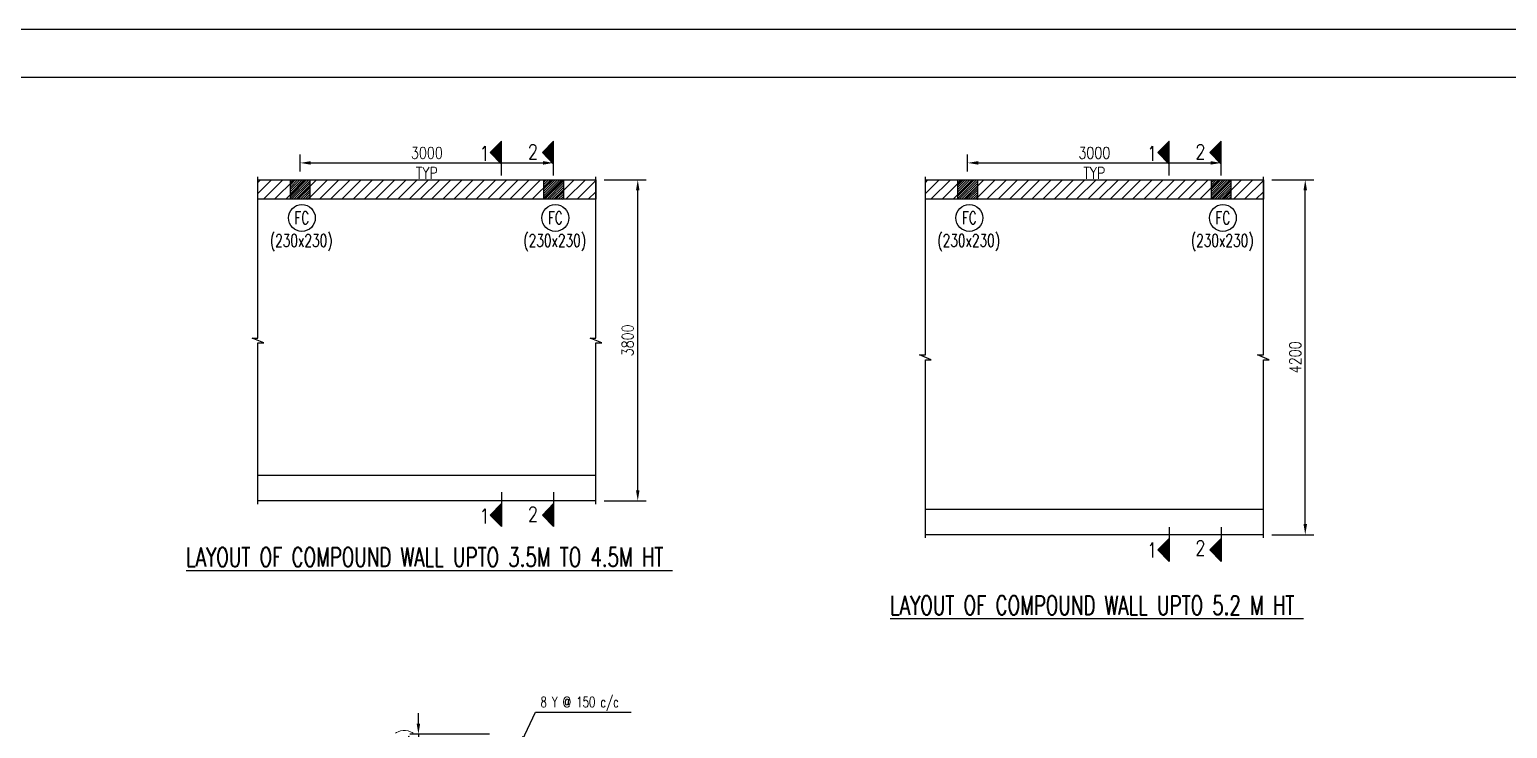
# Model space of a CAD drawing. Extents: x 345615 to 1272425, y -526289 to -156124.
# Drawn here: x 1197697 to 1232674, y -282821 to -266277 of the extents above; entities that cross this region are included whole.
import ezdxf
from ezdxf.enums import TextEntityAlignment as Align
from ezdxf.lldxf.tags import DXFTag

# ---------------------------------------------------------------- set-up
doc = ezdxf.new("R2010")
doc.units = 0
doc.header["$LTSCALE"] = 500
doc.header["$MEASUREMENT"] = 0
doc.header["$PDMODE"] = 35
doc.header["$PDSIZE"] = -15
doc.layers.get('DEFPOINTS').update_dxf_attribs({"color": 4})
for name, color, linetype in [('S-BRECK LINE', 8, 'Continuous'), ('S-COLUMN', 1, 'Continuous'), ('S-COLUMN CIRCLE', 9, 'Continuous'), ('S-COLUMN HATCH', 8, 'Continuous'), ('S-COLUMN NO', 2, 'Continuous'), ('S-DIM-1', 5, 'Continuous'), ('S-REINFORCEMENT', 6, 'Continuous'), ('S-RETAINING WALL', 6, 'Continuous'), ('S-RETAINING WALL HATCH', 8, 'Continuous'), ('S-SECTION MARK', 1, 'Continuous'), ('S-TEXT-1', 4, 'Continuous'), ('S-TITIL', 6, 'Continuous'), ('s_TITILE', 9, 'Continuous')]:
    doc.layers.add(name, color=color, linetype=linetype)
doc.styles.add('ROMANS', font='simplex.shx', dxfattribs={"width": 0.8, "height": 275, "bigfont": 'bigfont.shx'})
tags = doc.linetypes.add('HIDDEN', pattern=[0.375, 0.25, -0.125]).pattern_tags.tags
tags[6:7] = [DXFTag(74, 4), DXFTag(75, 0), DXFTag(340, '0'), DXFTag(46, 1.0), DXFTag(50, 0.0), DXFTag(44, 0.0), DXFTag(45, 0.0)]
tags[4:5] = [DXFTag(74, 4), DXFTag(75, 0), DXFTag(340, '0'), DXFTag(46, 1.0), DXFTag(50, 0.0), DXFTag(44, 0.0), DXFTag(45, 0.0)]
doc.dimstyles.new('dim33.33', dxfattribs={"dimtxt": 250, "dimasz": 250, "dimexe": 200, "dimexo": 200, "dimgap": 100, "dimtad": 1, "dimdec": 0, "dimlfac": 0.333331, "dimzin": 0, "dimdsep": 46, "dimtxsty": 'ROMANS', "dimcen": 0, "dimclrd": 5, "dimclre": 5, "dimclrt": 4, "dimadec": 0, "dimazin": 0, "dimtfac": 1, "dimtdec": 0, "dimtix": 1, "dimtofl": 0, "dimtmove": 2, "dimatfit": 3, "dimfxl": 0, "dimtolj": 1, "dimtzin": 0, "dimlwd": -1, "dimlwe": -1, "dimarcsym": 0})
doc.dimstyles.new('dim50', dxfattribs={"dimtxt": 250, "dimasz": 250, "dimexe": 200, "dimexo": 200, "dimgap": 100, "dimtad": 1, "dimdec": 0, "dimlfac": 0.5, "dimzin": 0, "dimdsep": 46, "dimtxsty": 'ROMANS', "dimcen": 0, "dimclrd": 5, "dimclre": 5, "dimclrt": 4, "dimadec": 0, "dimazin": 0, "dimtfac": 1, "dimtdec": 0, "dimtix": 1, "dimtofl": 0, "dimtmove": 2, "dimatfit": 3, "dimfxl": 0, "dimtolj": 1, "dimtzin": 0, "dimlwd": -1, "dimlwe": -1, "dimarcsym": 0})
pattern_1 = [(45, (-328597.685, -32610.178), (15.2387667, -15.2387667), [])]

# ---------------------------------------------------------------- blocks, each defined once
blk = doc.blocks.new('*D551')
at = {"layer": 'DEFPOINTS', "color": 0}
for p in [(1208779, -282957), (1206900, -286017), (1208809, -286017)]:
    blk.add_point(p, dxfattribs=at)
at = {"layer": 'S-DIM-1', "color": 5, "lineweight": -3}
for p, q in [((1206900, -282707), (1206900, -282457)), ((1206900, -282957), (1206900, -286017)), ((1206900, -286267), (1206900, -286517))]:
    blk.add_line(p, q, dxfattribs=at)
at = {"layer": 'S-DIM-1', "color": 5}
for p, q in [((1208579, -282957), (1206700, -282957)), ((1208609, -286017), (1206700, -286017))]:
    blk.add_line(p, q, dxfattribs=at)
for points in [[(1206859, -282707), (1206942, -282707), (1206900, -282957)], [(1206859, -286267), (1206942, -286267), (1206900, -286017)]]:
    blk.add_solid(points, dxfattribs=at)
at = {"layer": 'S-DIM-1', "color": 4, "insert": (1206591, -284487), "char_height": 275, "attachment_point": 5, "rotation": 90, "style": 'ROMANS'}
blk.add_mtext('\\A1;(AS PER ARCH REQU.)', dxfattribs=at)
blk = doc.blocks.new('A$C3C2A062F')
at = {"layer": 'S-COLUMN HATCH'}
h = blk.add_hatch(dxfattribs=at)
h.set_pattern_fill('ANSI31', color=256, scale=150, style=0)
h.set_pattern_definition([(45, (-56668.66, -124038.072), (-13.2582521, 13.2582521), [])])
h.paths.add_polyline_path([(115, -115), (-115, -115), (-115, 115), (115, 115)])
at = {"layer": 'S-COLUMN'}
for p, q in [((-115, -115), (-115, 115)), ((-115, 115), (115, 115)), ((115, 115), (115, -115)), ((115, -115), (-115, -115))]:
    blk.add_line(p, q, dxfattribs=at)
blk = doc.blocks.new('*U414')
at = {"layer": 'S-SECTION MARK', "ltscale": 5}
h = blk.add_hatch(dxfattribs=at)
h.set_pattern_fill('ANSI31', color=256, scale=172.406964, angle=-90, style=0)
h.set_pattern_definition(pattern_1)
h.paths.add_polyline_path([(267, 2343), (0, 2615), (0, 2072)])
h = blk.add_hatch(dxfattribs=at)
h.set_pattern_fill('ANSI31', color=256, scale=172.406964, angle=-90, style=0)
h.set_pattern_definition([(45, (-1838.978, -80834.782), (15.2387667, -15.2387667), [])])
h.paths.add_polyline_path([(267, -6238), (0, -6510), (0, -5966)])
at = {"layer": 'S-SECTION MARK'}
for p, q in [((0, 1802), (0, 2615)), ((0, 2615), (267, 2343)), ((0, 2072), (267, 2343)), ((0, -5697), (0, -6510)), ((0, -5966), (267, -6238)), ((0, -6510), (267, -6238))]:
    blk.add_line(p, q, dxfattribs=at)
blk = doc.blocks.new('*D629')
at = {"layer": 'DEFPOINTS', "color": 0, "ltscale": 0.3}
for p in [(1210100, -269434), (1204100, -269835), (1210100, -269835)]:
    blk.add_point(p, dxfattribs=at)
at = {"layer": 'S-DIM-1', "color": 5, "ltscale": 0.3}
for p, q in [((1204100, -269635), (1204100, -269234)), ((1210100, -269635), (1210100, -269234)), ((1204350, -269434), (1209850, -269434))]:
    blk.add_line(p, q, dxfattribs=at)
for points in [[(1204350, -269392), (1204350, -269475), (1204100, -269434)], [(1209850, -269392), (1209850, -269475), (1210100, -269434)]]:
    blk.add_solid(points, dxfattribs=at)
at = {"layer": 'S-DIM-1', "color": 4, "lineweight": 0, "ltscale": 0.3, "char_height": 275, "attachment_point": 5, "style": 'ROMANS'}
for s, insert in [('\\A1;3000', (1207100, -269196)), ('\\A1;TYP', (1207100, -269671))]:
    blk.add_mtext(s, dxfattribs=dict(at, insert=insert))
blk = doc.blocks.new('*U415')
at = {"layer": 'S-BRECK LINE'}
blk.add_lwpolyline([(-7750, 0), (-113, 0), (-113, -275), (113, 275), (113, 0), (7750, 0)], dxfattribs=at)
blk = doc.blocks.new('*D630')
at = {"layer": 'DEFPOINTS', "color": 0, "ltscale": 0.3}
for p in [(1211100, -269835), (1212091, -269835), (1211100, -277435)]:
    blk.add_point(p, dxfattribs=at)
at = {"layer": 'S-DIM-1', "color": 5, "ltscale": 0.3}
for p, q in [((1211300, -269835), (1212291, -269835)), ((1212091, -277185), (1212091, -270085)), ((1211300, -277435), (1212291, -277435))]:
    blk.add_line(p, q, dxfattribs=at)
for points in [[(1212049, -270085), (1212133, -270085), (1212091, -269835)], [(1212049, -277185), (1212133, -277185), (1212091, -277435)]]:
    blk.add_solid(points, dxfattribs=at)
at = {"layer": 'S-DIM-1', "color": 4, "lineweight": 0, "ltscale": 0.3, "insert": (1211854, -273635), "char_height": 275, "attachment_point": 5, "rotation": 90, "style": 'ROMANS'}
blk.add_mtext('\\A1;3800', dxfattribs=at)
blk = doc.blocks.new('*U416')
at = {"layer": 'S-SECTION MARK', "ltscale": 5}
h = blk.add_hatch(dxfattribs=at)
h.set_pattern_fill('ANSI31', color=256, scale=172.406964, angle=-90, style=0)
h.set_pattern_definition(pattern_1)
h.paths.add_polyline_path([(267, 2343), (0, 2615), (0, 2072)])
h = blk.add_hatch(dxfattribs=at)
h.set_pattern_fill('ANSI31', color=256, scale=172.406964, angle=-90, style=0)
h.set_pattern_definition([(45, (-1838.978, -81659.501), (15.2387667, -15.2387667), [])])
h.paths.add_polyline_path([(267, -7062), (0, -7334), (0, -6790)])
at = {"layer": 'S-SECTION MARK'}
for p, q in [((0, 1802), (0, 2615)), ((0, 2615), (267, 2343)), ((0, 2072), (267, 2343)), ((0, -6521), (0, -7334)), ((0, -6790), (267, -7062)), ((0, -7334), (267, -7062))]:
    blk.add_line(p, q, dxfattribs=at)
blk = doc.blocks.new('*D633')
at = {"layer": 'DEFPOINTS', "color": 0, "ltscale": 0.3}
for p in [(1225898, -269434), (1219898, -269835), (1225898, -269835)]:
    blk.add_point(p, dxfattribs=at)
at = {"layer": 'S-DIM-1', "color": 5, "ltscale": 0.3}
for p, q in [((1219898, -269635), (1219898, -269234)), ((1225898, -269635), (1225898, -269234)), ((1220148, -269434), (1225648, -269434))]:
    blk.add_line(p, q, dxfattribs=at)
for points in [[(1220148, -269392), (1220148, -269475), (1219898, -269434)], [(1225648, -269392), (1225648, -269475), (1225898, -269434)]]:
    blk.add_solid(points, dxfattribs=at)
at = {"layer": 'S-DIM-1', "color": 4, "lineweight": 0, "ltscale": 0.3, "char_height": 275, "attachment_point": 5, "style": 'ROMANS'}
for s, insert in [('\\A1;3000', (1222898, -269196)), ('\\A1;TYP', (1222898, -269671))]:
    blk.add_mtext(s, dxfattribs=dict(at, insert=insert))
blk = doc.blocks.new('*U417')
at = {"layer": 'S-BRECK LINE'}
blk.add_lwpolyline([(-8550, 0), (-113, 0), (-113, -275), (113, 275), (113, 0), (8550, 0)], dxfattribs=at)
blk = doc.blocks.new('*D634')
at = {"layer": 'DEFPOINTS', "color": 0, "ltscale": 0.3}
for p in [(1226898, -269835), (1227889, -269835), (1226898, -278235)]:
    blk.add_point(p, dxfattribs=at)
at = {"layer": 'S-DIM-1', "color": 5, "ltscale": 0.3}
for p, q in [((1227098, -269835), (1228089, -269835)), ((1227889, -277985), (1227889, -270085)), ((1227098, -278235), (1228089, -278235))]:
    blk.add_line(p, q, dxfattribs=at)
for points in [[(1227848, -270085), (1227931, -270085), (1227889, -269835)], [(1227848, -277985), (1227931, -277985), (1227889, -278235)]]:
    blk.add_solid(points, dxfattribs=at)
at = {"layer": 'S-DIM-1', "color": 4, "lineweight": 0, "ltscale": 0.3, "insert": (1227652, -274035), "char_height": 275, "attachment_point": 5, "rotation": 90, "style": 'ROMANS'}
blk.add_mtext('\\A1;4200', dxfattribs=at)
blk = doc.blocks.new('*U418')
at = {"layer": 'S-BRECK LINE'}
blk.add_lwpolyline([(-8550, 0), (-113, 0), (-113, -275), (113, 275), (113, 0), (8550, 0)], dxfattribs=at)
blk = doc.blocks.new('zw$155A')
at = {"layer": 's_TITILE', "color": 7}
blk.add_lwpolyline([(0, 0), (88000, 0), (88000, 58000), (0, 58000)], close=True, dxfattribs=at)
at = {"layer": 's_TITILE', "color": 1}
blk.add_lwpolyline([(1300, 800), (78500, 800), (78500, 57200), (1300, 57200)], close=True, dxfattribs=at)

msp = doc.modelspace()

# ---------------------------------------------------------------- hatches: boundary and pattern name
at = {"layer": 'S-RETAINING WALL HATCH'}
h = msp.add_hatch(dxfattribs=at)
h.set_pattern_fill('ANSI31', color=256, scale=1500, style=0)
h.set_pattern_definition([(45, (1094913.27, -520211.7), (-132.58252, 132.58252), [])])
h.paths.add_polyline_path([(1211100.032, -269835.45), (1211100.032, -270295.45), (1203100.032, -270295.45), (1203100.032, -269835.45)])
h = msp.add_hatch(dxfattribs=at)
h.set_pattern_fill('ANSI31', color=256, scale=1500, style=0)
h.set_pattern_definition([(45, (1110711.4, -520211.7), (-132.58252, 132.58252), [])])
h.paths.add_polyline_path([(1226898.161, -269835.45), (1226898.161, -270295.45), (1218898.161, -270295.45), (1218898.161, -269835.45)])

# ---------------------------------------------------------------- linework, layer by layer
at = {"color": 4, "linetype": 'HIDDEN', "ltscale": 0.5}
for p, q in [((1211100.032, -276835.45), (1203100.032, -276835.45)), ((1226898.161, -277635.45), (1218898.161, -277635.45))]:
    msp.add_line(p, q, dxfattribs=at)
at = {"color": 4, "ltscale": 0.25}
for p, q in [((1211100.032, -277435.45), (1203100.032, -277435.45)), ((1226898.161, -278235.45), (1218898.161, -278235.45))]:
    msp.add_line(p, q, dxfattribs=at)
at = {"layer": 'S-COLUMN CIRCLE'}
for centre in [(1204141.324, -270736.312), (1210141.324, -270736.312), (1219939.454, -270736.312), (1225939.454, -270736.312)]:
    msp.add_circle(centre, 317.825, dxfattribs=at)
at = {"layer": 'S-RETAINING WALL'}
for points in [[(1211100.032, -269835.45), (1211100.032, -270295.45), (1203100.032, -270295.45), (1203100.032, -269835.45)], [(1226898.161, -269835.45), (1226898.161, -270295.45), (1218898.161, -270295.45), (1218898.161, -269835.45)]]:
    msp.add_lwpolyline(points, close=True, dxfattribs=at)

# ---------------------------------------------------------------- block references
at = {"xscale": 1.420454545454545, "yscale": 1.420454545454545, "zscale": 1.420454545454545}
msp.add_blockref('zw$155A', (1142652.342, -348663.35), dxfattribs=at)
at = {"layer": 'S-REINFORCEMENT', "color": 30, "lineweight": 0, "ltscale": 0.3, "xscale": 2, "yscale": 2, "zscale": 2}
for p in [(1204100.032, -270065.45), (1210100.032, -270065.45), (1219898.161, -270065.45), (1225898.161, -270065.45)]:
    msp.add_blockref('A$C3C2A062F', p, dxfattribs=at)
at = {"layer": 'S-RETAINING WALL HATCH', "xscale": -1}
for name, p in [('*U414', (1208866.253, -271533.146)), ('*U414', (1210100.032, -271533.146)), ('*U416', (1224664.383, -271533.146)), ('*U416', (1225898.161, -271533.146))]:
    msp.add_blockref(name, p, dxfattribs=at)
at = {"layer": 'S-RETAINING WALL HATCH', "xscale": 0.5, "yscale": 0.5, "zscale": 0.5, "rotation": 90}
for name, p in [('*U415', (1203100.032, -273635.45)), ('*U415', (1211100.032, -273635.45)), ('*U418', (1218898.161, -274035.45)), ('*U417', (1226898.161, -274035.45))]:
    msp.add_blockref(name, p, dxfattribs=at)

# ---------------------------------------------------------------- texts
at = {"layer": 'S-COLUMN NO', "style": 'ROMANS', "width": 0.7}
for p in [(1204141.324, -270736.312), (1210141.324, -270736.312), (1219939.454, -270736.312), (1225939.454, -270736.312)]:
    msp.add_text('FC', height=300, dxfattribs=at).set_placement(p, align=Align.MIDDLE)
for p in [(1203383.08, -271269.869, -1.253), (1209383.08, -271269.869, -1.253), (1219181.21, -271269.869, -1.253), (1225181.21, -271269.869, -1.253)]:
    msp.add_text('(230x230)', height=300, dxfattribs=at).set_placement(p, align=Align.MIDDLE_LEFT)
at = {"layer": 'S-SECTION MARK', "style": 'ROMANS', "width": 0.8}
for s, p in [('1', (1208466.171, -269210.627)), ('2', (1209610.12, -269172.929)), ('1', (1224264.3, -269210.627)), ('2', (1225408.249, -269172.929)), ('1', (1208466.171, -277798.129)), ('2', (1209610.12, -277748.434)), ('1', (1224264.3, -278598.129)), ('2', (1225408.249, -278548.434))]:
    msp.add_text(s, height=349.999, dxfattribs=at).set_placement(p, align=Align.MIDDLE)
at = {"layer": 'S-TEXT-1', "style": 'ROMANS', "width": 0.7}
msp.add_text('8 Y @ 150 c/c', height=250, dxfattribs=at).set_placement((1209789.434, -282196.071, -19.392), align=Align.MIDDLE_LEFT)
at = {"layer": 'S-TITIL', "color": 6, "style": 'ROMANS', "width": 0.7}
for s, p in [('%%ULAYOUT OF COMPOUND WALL UPTO 3.5M TO 4.5M HT ', (1207157.356, -278764.971)), ('%%ULAYOUT OF COMPOUND WALL UPTO 5.2 M HT ', (1222955.485, -279904.422))]:
    msp.add_text(s, height=450, dxfattribs=at).set_placement(p, align=Align.MIDDLE)

# ---------------------------------------------------------------- dimensions: what is measured, and where the dimension line sits
at = {"layer": 'S-DIM-1', "color": 30, "lineweight": 0, "ltscale": 0.3}
for base, p1, p2, picture, middle in [((1210100.032, -269433.607), (1204100.032, -269835.45), (1210100.032, -269835.45), '*D629', (1207100.032, -269433.607)), ((1225898.161, -269433.607), (1219898.161, -269835.45), (1225898.161, -269835.45), '*D633', (1222898.161, -269433.607))]:
    dim = msp.add_linear_dim(base=base, p1=p1, p2=p2, text='<>\\XTYP', dimstyle='dim50', override={"dimtxt": 250, "dimasz": 250}, dxfattribs=at)
    dim.commit()
    dim.dimension.update_dxf_attribs({"geometry": picture, "text_midpoint": middle})
for base, p1, p2, picture, middle in [((1212091.065, -269835.45), (1211100.032, -277435.45), (1211100.032, -269835.45), '*D630', (1211853.565, -273635.45)), ((1227889.194, -269835.45), (1226898.161, -278235.45), (1226898.161, -269835.45), '*D634', (1227651.694, -274035.45))]:
    dim = msp.add_linear_dim(base=base, p1=p1, p2=p2, angle=90, dimstyle='dim50', override={"dimtxt": 250, "dimasz": 250}, dxfattribs=at)
    dim.commit()
    dim.dimension.update_dxf_attribs({"geometry": picture, "text_midpoint": middle})
at = {"layer": 'S-DIM-1'}
dim = msp.add_linear_dim(base=(1206900.434, -286016.826, -19.392), p1=(1208778.934, -282956.826, -19.392), p2=(1208808.934, -286016.826, -19.392), angle=90, text='(AS PER ARCH REQU.)', dimstyle='dim33.33', override={"dimtofl": 1, "dimtmove": 0, "dimlwd": 65533}, dxfattribs=at)
dim.commit()
dim.dimension.update_dxf_attribs({"geometry": '*D551', "text_midpoint": (1206590.91, -284486.826, -19.392)})

# ---------------------------------------------------------------- leaders
msp.add_leader([(1209288.434, -283241.826, -19.392), (1209669.434, -282436.071, -19.392), (1211935.004, -282436.071, -19.392)], dimstyle='dim33.33', dxfattribs=at)

doc.saveas('drawing.dxf')
